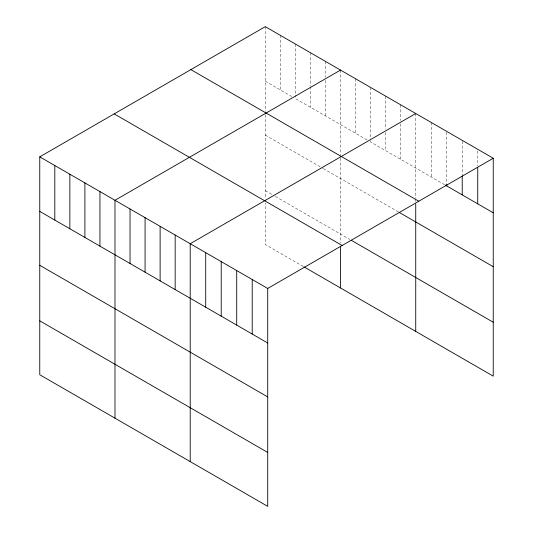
<?xml version="1.0" encoding="UTF-8"?>
<svg xmlns="http://www.w3.org/2000/svg" width="533" height="533" viewBox="0 0 533 533"><rect width="100%" height="100%" fill="white"/><g stroke="black" fill="none" stroke-linecap="round" stroke-linejoin="round"><path stroke-width="0.4" stroke-dasharray="2.67 2" d="M265.287 26.65L265.287 111.41M265.287 81.189L291.791 96.493M367.017 139.919L295.375 98.558L295.375 95.254M444.622 184.724L370.595 141.991L370.595 138.687M265.287 135.096L322.598 168.181M323.318 168.595L399.257 212.44M265.287 190.634L272.45 194.772M275.314 196.424L349.821 239.444M303.257 266.46L265.287 244.54L265.287 202.886M477.735 150.959L477.735 165.836M462.231 141.185L462.231 175.064M446.734 132.237L446.734 184.291M431.23 122.457L431.23 176.996M415.733 113.509L415.733 198.269M415.733 199.082L415.733 201.534M400.689 104.821L400.689 120.525M400.689 123.829L400.689 159.36M385.645 96.14L385.645 129.193M385.645 132.497L385.645 150.679M370.595 87.452L370.595 137.86M355.551 78.764L355.551 133.303M340.507 70.083L340.507 154.837M340.507 158.108L340.507 243.048M325.463 61.395L325.463 77.092M325.463 80.396L325.463 115.934M310.419 52.707L310.419 85.76M310.419 86.586L310.419 107.246M295.375 44.019L295.375 94.428M280.331 35.338L280.331 89.877M265.287 114.675L265.287 198.802"/><path stroke-width="0.8" d="M39.762 156.855L267.713 288.46L267.713 506.35L39.762 374.746L39.762 156.855L265.287 26.65L493.238 158.254L493.238 376.145L303.97 266.873M340.507 70.083L114.988 200.281L114.988 418.172M415.733 113.509L190.214 243.714L190.214 461.605M267.713 288.46L493.238 158.254M445.322 185.131L493.238 212.794M190.861 69.616L418.811 201.221M399.257 212.44L493.238 266.7M351.254 240.27L493.238 322.238M114.189 113.889L342.139 245.493M39.762 211.388L267.713 342.999M39.762 265.301L267.713 396.905M39.762 320.839L267.713 452.444M477.735 167.489L477.735 203.846M462.231 175.89L462.231 194.898M446.734 184.291L446.734 185.944M415.733 203.986L415.733 331.399M340.507 246.313L340.507 287.973M252.216 279.512L252.216 334.051M236.712 270.557L236.712 325.097M221.215 261.61L221.215 316.149M205.711 252.662L205.711 307.201M175.164 235.026L175.164 289.566M160.12 226.338L160.12 280.878M145.076 217.657L145.076 272.19M130.032 208.969L130.032 263.509M99.944 191.6L99.944 246.133M84.9 182.912L84.9 237.451M69.856 174.224L69.856 228.764M54.812 165.536L54.812 220.076"/></g></svg>
